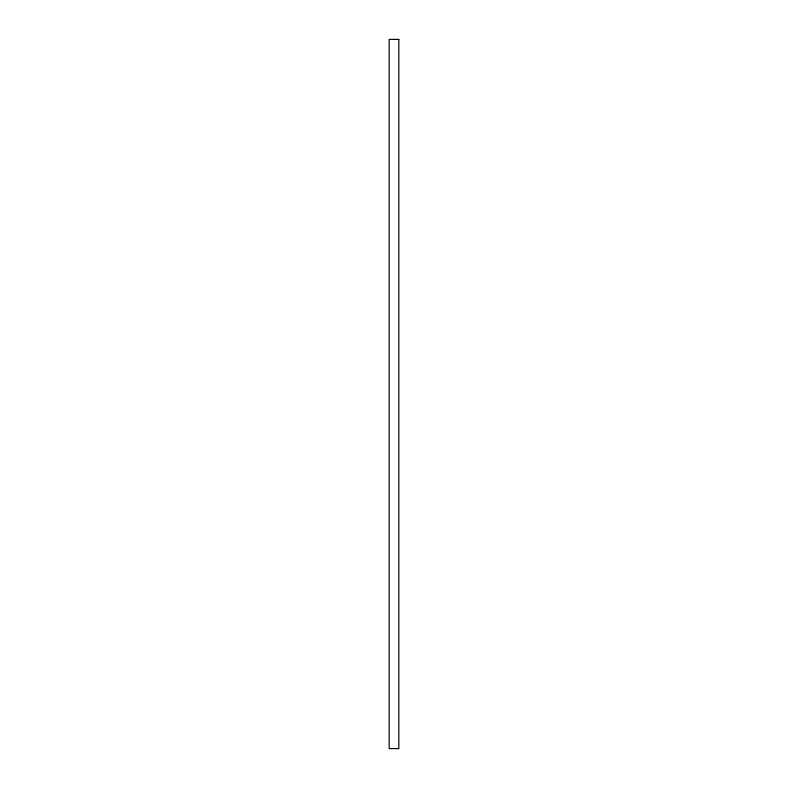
<?xml version="1.0" encoding="UTF-8"?>
<svg xmlns="http://www.w3.org/2000/svg" width="788" height="788" viewBox="0 0 788 788"><rect width="100%" height="100%" fill="white"/><g stroke="black" fill="none" stroke-linecap="round" stroke-linejoin="round"><path stroke-width="1.18" d="M398.826 39.4L389.173 39.4L389.173 748.6L398.826 748.6L398.826 39.4"/></g></svg>
